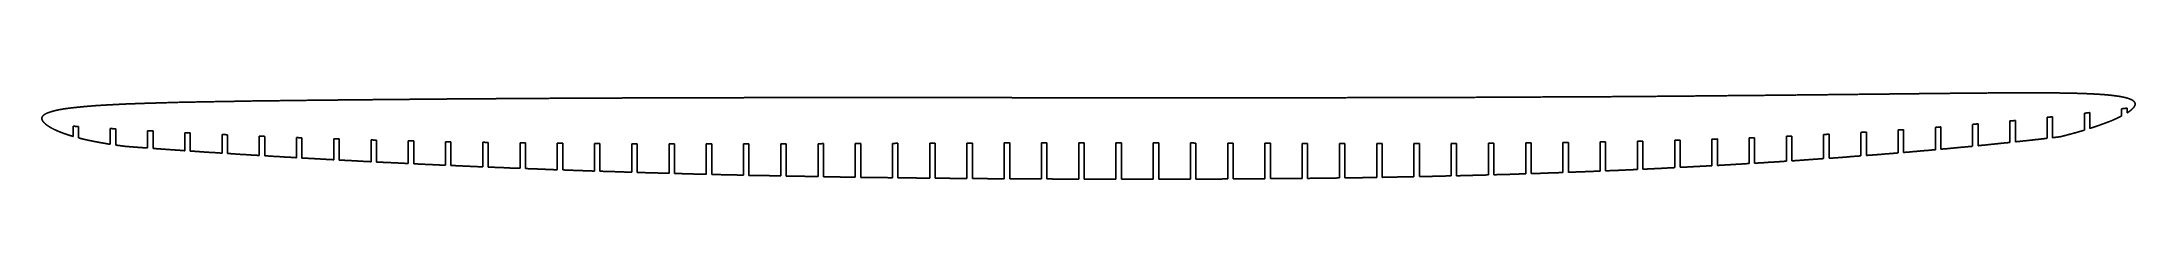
# Model space of a CAD drawing. Header units: metres. Extents: x 277 to 1739, y 2 to 62.
import ezdxf

# ---------------------------------------------------------------- set-up
doc = ezdxf.new("R2010")
doc.units = ezdxf.units.M

msp = doc.modelspace()

# ---------------------------------------------------------------- linework, layer by layer
for p, q in [((1677.1, 44.8, 182), (1677.1, 30.2, 182)), ((1680.9, 45.2, 182), (1680.9, 30.6, 182)), ((1703.1, 47.7, 182), (1703.1, 35.9, 182)), ((1706.9, 48.1, 182), (1706.9, 37.1, 182)), ((1729.1, 50.8, 182), (1729.1, 45.7, 182)), ((1732.9, 51.3, 182), (1732.9, 47.9, 182)), ((299.1, 38.6, 182), (299.1, 31.5, 182)), ((302.9, 38.4, 182), (302.9, 30.5, 182)), ((325.1, 37, 182), (325.1, 26, 182)), ((328.9, 36.8, 182), (328.9, 25.4, 182)), ((351.1, 35.5, 182), (351.1, 23.4, 182)), ((354.9, 35.3, 182), (354.9, 23.1, 182)), ((377.1, 34.1, 182), (377.1, 21.5, 182)), ((380.9, 33.9, 182), (380.9, 21.3, 182)), ((403.1, 32.8, 182), (403.1, 19.8, 182)), ((406.9, 32.7, 182), (406.9, 19.6, 182)), ((429.1, 31.7, 182), (429.1, 18.2, 182)), ((432.9, 31.5, 182), (432.9, 17.9, 182)), ((455.1, 30.7, 182), (455.1, 16.6, 182)), ((458.9, 30.5, 182), (458.9, 16.4, 182)), ((481.1, 29.8, 182), (481.1, 15.2, 182)), ((484.9, 29.7, 182), (484.9, 15, 182)), ((1443.1, 29.5, 182), (1443.1, 11, 182)), ((1446.9, 29.7, 182), (1446.9, 11.2, 182)), ((1469.1, 30.5, 182), (1469.1, 12.5, 182)), ((1472.9, 30.6, 182), (1472.9, 12.8, 182)), ((1495.1, 31.6, 182), (1495.1, 14.2, 182)), ((1498.9, 31.7, 182), (1498.9, 14.4, 182)), ((1521.1, 32.8, 182), (1521.1, 16, 182)), ((1524.9, 33, 182), (1524.9, 16.2, 182)), ((1547.1, 34.3, 182), (1547.1, 17.9, 182)), ((1550.9, 34.5, 182), (1550.9, 18.2, 182)), ((1573.1, 36, 182), (1573.1, 20, 182)), ((1576.9, 36.2, 182), (1576.9, 20.3, 182)), ((1599.1, 37.8, 182), (1599.1, 22.2, 182)), ((1602.9, 38.1, 182), (1602.9, 22.6, 182)), ((1625.1, 39.9, 182), (1625.1, 24.6, 182)), ((1628.9, 40.2, 182), (1628.9, 25, 182)), ((1651.1, 42.3, 182), (1651.1, 27.3, 182)), ((1654.9, 42.6, 182), (1654.9, 27.7, 182)), ((507.1, 29, 182), (507.1, 13.8, 182)), ((510.9, 28.9, 182), (510.9, 13.6, 182)), ((533.1, 28.4, 182), (533.1, 12.6, 182)), ((536.9, 28.3, 182), (536.9, 12.4, 182)), ((559.1, 27.8, 182), (559.1, 11.3, 182)), ((562.9, 27.7, 182), (562.9, 11.2, 182)), ((585.1, 27.4, 182), (585.1, 10.2, 182)), ((588.9, 27.3, 182), (588.9, 10.1, 182)), ((611.1, 27, 182), (611.1, 9.2, 182)), ((614.9, 27, 182), (614.9, 9, 182)), ((637.1, 26.7, 182), (637.1, 8.2, 182)), ((640.9, 26.7, 182), (640.9, 8.1, 182)), ((663.1, 26.5, 182), (663.1, 7.3, 182)), ((666.9, 26.5, 182), (666.9, 7.2, 182)), ((689.1, 26.4, 182), (689.1, 6.5, 182)), ((692.9, 26.4, 182), (692.9, 6.4, 182)), ((715.1, 26.3, 182), (715.1, 5.7, 182)), ((718.9, 26.3, 182), (718.9, 5.6, 182)), ((741.1, 26.3, 182), (741.1, 5, 182)), ((744.9, 26.3, 182), (744.9, 4.9, 182)), ((767.1, 26.3, 182), (767.1, 4.4, 182)), ((770.9, 26.3, 182), (770.9, 4.3, 182)), ((793.1, 26.4, 182), (793.1, 3.9, 182)), ((796.9, 26.4, 182), (796.9, 3.8, 182)), ((819.1, 26.4, 182), (819.1, 3.4, 182)), ((822.9, 26.5, 182), (822.9, 3.3, 182)), ((845.1, 26.5, 182), (845.1, 3, 182)), ((848.9, 26.5, 182), (848.9, 2.9, 182)), ((871.1, 26.6, 182), (871.1, 2.6, 182)), ((874.9, 26.7, 182), (874.9, 2.6, 182)), ((897.1, 26.7, 182), (897.1, 2.3, 182)), ((900.9, 26.8, 182), (900.9, 2.3, 182)), ((923.1, 26.8, 182), (923.1, 2.1, 182)), ((926.9, 26.8, 182), (926.9, 2.1, 182)), ((949.1, 26.9, 182), (949.1, 1.9, 182)), ((952.9, 26.9, 182), (952.9, 1.9, 182)), ((975.1, 27, 182), (975.1, 1.8, 182)), ((978.9, 27, 182), (978.9, 1.8, 182)), ((1001.1, 27, 182), (1001.1, 1.7, 182)), ((1004.9, 27, 182), (1004.9, 1.7, 182)), ((1027.1, 27, 182), (1027.1, 1.6, 182)), ((1030.9, 27, 182), (1030.9, 1.6, 182)), ((1053.1, 26.9, 182), (1053.1, 1.6, 182)), ((1056.9, 26.9, 182), (1056.9, 1.6, 182)), ((1079.1, 26.9, 182), (1079.1, 1.7, 182)), ((1082.9, 26.8, 182), (1082.9, 1.7, 182)), ((1105.1, 26.8, 182), (1105.1, 1.8, 182)), ((1108.9, 26.8, 182), (1108.9, 1.8, 182)), ((1131.1, 26.7, 182), (1131.1, 1.9, 182)), ((1134.9, 26.7, 182), (1134.9, 2, 182)), ((1157.1, 26.6, 182), (1157.1, 2.2, 182)), ((1160.9, 26.6, 182), (1160.9, 2.2, 182)), ((1183.1, 26.5, 182), (1183.1, 2.5, 182)), ((1186.9, 26.5, 182), (1186.9, 2.5, 182)), ((1209.1, 26.5, 182), (1209.1, 2.9, 182)), ((1212.9, 26.5, 182), (1212.9, 2.9, 182)), ((1235.1, 26.5, 182), (1235.1, 3.3, 182)), ((1238.9, 26.5, 182), (1238.9, 3.4, 182)), ((1261.1, 26.5, 182), (1261.1, 3.9, 182)), ((1264.9, 26.6, 182), (1264.9, 4, 182)), ((1287.1, 26.7, 182), (1287.1, 4.6, 182)), ((1290.9, 26.7, 182), (1290.9, 4.7, 182)), ((1313.1, 26.9, 182), (1313.1, 5.4, 182)), ((1316.9, 26.9, 182), (1316.9, 5.5, 182)), ((1339.1, 27.2, 182), (1339.1, 6.3, 182)), ((1342.9, 27.2, 182), (1342.9, 6.4, 182)), ((1365.1, 27.6, 182), (1365.1, 7.3, 182)), ((1368.9, 27.7, 182), (1368.9, 7.4, 182)), ((1391.1, 28.1, 182), (1391.1, 8.4, 182)), ((1394.9, 28.2, 182), (1394.9, 8.6, 182)), ((1417.1, 28.8, 182), (1417.1, 9.7, 182)), ((1420.9, 28.9, 182), (1420.9, 9.9, 182))]:
    msp.add_line(p, q)
for points, degree, knots in [([(1732.9, 47.9, 182), (1733.2, 48.1, 182), (1733.4, 48.2, 182), (1733.7, 48.4, 182), (1733.9, 48.5, 182), (1734.1, 48.7, 182), (1734.4, 48.9, 182), (1734.6, 49, 182), (1735.1, 49.4, 182), (1735.3, 49.6, 182), (1735.6, 49.8, 182), (1735.8, 50, 182), (1736, 50.2, 182), (1736.2, 50.4, 182), (1736.4, 50.5, 182), (1736.8, 50.9, 182), (1737, 51.2, 182), (1737.2, 51.4, 182), (1737.4, 51.6, 182), (1737.6, 51.8, 182), (1737.7, 52, 182), (1737.9, 52.2, 182), (1738.1, 52.6, 182), (1738.2, 52.8, 182), (1738.3, 53, 182), (1738.4, 53.2, 182), (1738.4, 53.3, 182), (1738.5, 53.5, 182), (1738.5, 53.7, 182), (1738.5, 54.1, 182), (1738.5, 54.3, 182), (1738.5, 54.5, 182), (1738.5, 54.7, 182), (1738.4, 54.8, 182), (1738.3, 55, 182), (1738.2, 55.2, 182), (1738, 55.6, 182), (1737.8, 55.8, 182), (1737.6, 56.1, 182), (1737.3, 56.3, 182), (1737.1, 56.4, 182), (1736.8, 56.6, 182), (1736.6, 56.8, 182), (1736.1, 57.1, 182), (1735.8, 57.2, 182), (1735.5, 57.3, 182), (1735.2, 57.5, 182), (1734.8, 57.6, 182), (1734.5, 57.8, 182), (1734.1, 57.9, 182), (1733.2, 58.2, 182), (1732.7, 58.3, 182), (1732.2, 58.5, 182), (1731.7, 58.6, 182), (1731.1, 58.7, 182), (1730.6, 58.9, 182), (1729.9, 59, 182), (1728.8, 59.2, 182), (1728.3, 59.3, 182), (1727.7, 59.4, 182), (1727.2, 59.5, 182), (1726.6, 59.6, 182), (1726, 59.7, 182), (1725.4, 59.7, 182), (1724.2, 59.9, 182), (1723.5, 60, 182), (1722.8, 60.1, 182), (1722.2, 60.2, 182), (1721.4, 60.2, 182), (1720.7, 60.3, 182), (1719.9, 60.4, 182), (1716.9, 60.7, 182), (1714.6, 60.8, 182), (1712.4, 61, 182), (1710.1, 61.1, 182), (1707.9, 61.2, 182), (1705.6, 61.3, 182), (1703.4, 61.4, 182), (1699.8, 61.5, 182), (1698.5, 61.6, 182), (1697.2, 61.6, 182), (1695.8, 61.6, 182), (1694.4, 61.7, 182), (1692.9, 61.7, 182), (1691.4, 61.7, 182), (1687.8, 61.8, 182), (1685.9, 61.8, 182), (1683.9, 61.8, 182), (1681.9, 61.9, 182), (1680, 61.9, 182), (1678, 61.9, 182), (1676, 61.9, 182), (1670.7, 61.9, 182), (1667.3, 61.9, 182), (1663.9, 61.9, 182), (1660.5, 61.9, 182), (1657.2, 61.9, 182), (1653.8, 61.9, 182), (1650.4, 61.9, 182), (1642.1, 61.9, 182), (1637.2, 61.8, 182), (1632.2, 61.8, 182), (1627.3, 61.7, 182), (1622.4, 61.7, 182), (1617.4, 61.7, 182), (1612.5, 61.6, 182), (1601.7, 61.5, 182), (1595.9, 61.4, 182), (1590.1, 61.4, 182), (1584.3, 61.3, 182), (1578.5, 61.2, 182), (1572.7, 61.2, 182), (1566.9, 61.1, 182), (1548.4, 60.9, 182), (1535.8, 60.8, 182), (1523.2, 60.6, 182), (1510.6, 60.5, 182), (1498, 60.4, 182), (1485.4, 60.2, 182), (1472.8, 60.1, 182), (1447.1, 59.9, 182), (1434.1, 59.7, 182), (1421, 59.6, 182), (1408, 59.5, 182), (1394.9, 59.4, 182), (1381.9, 59.3, 182), (1368.8, 59.2, 182), (1338.4, 59.1, 182), (1321, 59, 182), (1303.7, 58.9, 182), (1286.3, 58.8, 182), (1269, 58.7, 182), (1251.6, 58.7, 182), (1234.2, 58.6, 182), (1199.5, 58.6, 182), (1182.2, 58.5, 182), (1164.8, 58.5, 182), (1147.4, 58.5, 182), (1130.1, 58.5, 182), (1112.7, 58.5, 182), (1095.4, 58.5, 182), (1072.1, 58.5, 182), (1066.2, 58.5, 182), (1060.2, 58.5, 182), (1054.3, 58.5, 182), (1048.4, 58.5, 182), (1042.5, 58.5, 182), (1036.5, 58.5, 182), (1024.5, 58.5, 182), (1018.3, 58.5, 182), (1012.2, 58.5, 182), (1006.1, 58.5, 182), (999.9, 58.5, 182), (993.8, 58.5, 182), (987.6, 58.5, 182), (970.5, 58.5, 182), (959.5, 58.5, 182), (948.5, 58.6, 182), (937.5, 58.6, 182), (926.5, 58.6, 182), (915.5, 58.6, 182), (904.5, 58.6, 182), (874, 58.6, 182), (854.5, 58.6, 182), (835, 58.6, 182), (815.6, 58.6, 182), (796.1, 58.6, 182), (776.6, 58.6, 182), (757.1, 58.5, 182), (730.1, 58.5, 182), (722.4, 58.4, 182), (714.8, 58.4, 182), (707.2, 58.4, 182), (699.6, 58.4, 182), (692, 58.4, 182), (684.4, 58.3, 182), (667.5, 58.3, 182), (658.2, 58.2, 182), (648.9, 58.2, 182), (639.6, 58.1, 182), (630.3, 58.1, 182), (621.1, 58, 182), (611.8, 58, 182), (591.3, 57.8, 182), (580.2, 57.8, 182), (569, 57.7, 182), (557.9, 57.6, 182), (546.7, 57.5, 182), (535.6, 57.4, 182), (524.4, 57.3, 182), (502.7, 57.1, 182), (492.1, 57, 182), (481.5, 56.9, 182), (470.9, 56.8, 182), (460.3, 56.7, 182), (449.7, 56.5, 182), (439, 56.4, 182), (421.3, 56.2, 182), (414.1, 56, 182), (407, 55.9, 182), (399.8, 55.8, 182), (392.7, 55.7, 182), (385.5, 55.5, 182), (378.4, 55.4, 182), (368.5, 55.2, 182), (365.8, 55.1, 182), (363.2, 55, 182), (360.6, 54.9, 182), (358.2, 54.9, 182), (355.8, 54.8, 182), (353.5, 54.7, 182), (348.7, 54.6, 182), (346.3, 54.5, 182), (344, 54.4, 182), (341.7, 54.3, 182), (339.5, 54.3, 182), (337.4, 54.2, 182), (335.3, 54.1, 182), (330, 53.8, 182), (326.7, 53.7, 182), (323.4, 53.5, 182), (320.1, 53.3, 182), (316.7, 53.1, 182), (313.4, 52.9, 182), (310.1, 52.6, 182), (305.7, 52.2, 182), (304.6, 52.1, 182), (303.6, 52, 182), (302.6, 51.9, 182), (301.6, 51.8, 182), (300.6, 51.7, 182), (299.7, 51.6, 182), (297.8, 51.4, 182), (296.9, 51.3, 182), (296, 51.2, 182), (295.1, 51, 182), (294.2, 50.9, 182), (293.4, 50.8, 182), (292.6, 50.7, 182), (290.9, 50.4, 182), (290, 50.2, 182), (289.2, 50.1, 182), (288.3, 49.9, 182), (287.4, 49.7, 182), (286.5, 49.5, 182), (285.6, 49.3, 182), (284.4, 48.9, 182), (284.1, 48.8, 182), (283.7, 48.7, 182), (283.4, 48.6, 182), (283.1, 48.5, 182), (282.8, 48.4, 182), (282.5, 48.3, 182), (281.9, 48.1, 182), (281.6, 48, 182), (281.3, 47.9, 182), (281, 47.8, 182), (280.8, 47.7, 182), (280.5, 47.5, 182), (280.3, 47.4, 182), (279.7, 47.1, 182), (279.4, 47, 182), (279.2, 46.8, 182), (278.9, 46.6, 182), (278.7, 46.5, 182), (278.5, 46.3, 182), (278.3, 46.1, 182), (278, 45.7, 182), (277.8, 45.6, 182), (277.7, 45.4, 182), (277.6, 45.2, 182), (277.5, 45, 182), (277.4, 44.8, 182), (277.4, 44.6, 182), (277.3, 44.1, 182), (277.3, 43.9, 182), (277.3, 43.7, 182), (277.4, 43.4, 182), (277.4, 43.2, 182), (277.5, 43, 182), (277.6, 42.8, 182), (277.8, 42.4, 182), (277.9, 42.2, 182), (278.1, 42, 182), (278.2, 41.8, 182), (278.3, 41.7, 182), (278.5, 41.5, 182), (278.6, 41.3, 182), (278.9, 41, 182), (279.1, 40.8, 182), (279.3, 40.6, 182), (279.5, 40.4, 182), (279.7, 40.3, 182), (279.9, 40.1, 182), (280.1, 39.9, 182), (280.6, 39.5, 182), (280.9, 39.3, 182), (281.2, 39.1, 182), (281.5, 38.9, 182), (281.8, 38.7, 182), (282.1, 38.5, 182), (282.4, 38.3, 182), (283.4, 37.7, 182), (284, 37.3, 182), (284.6, 37, 182), (285.3, 36.7, 182), (286, 36.3, 182), (286.6, 36, 182), (287.3, 35.7, 182), (288.8, 35.1, 182), (289.7, 34.7, 182), (290.5, 34.4, 182), (291.4, 34, 182), (292.3, 33.7, 182), (293.1, 33.4, 182), (294, 33.1, 182), (295.4, 32.6, 182), (295.9, 32.5, 182), (296.5, 32.3, 182), (297, 32.1, 182), (297.5, 32, 182), (298, 31.8, 182), (298.6, 31.7, 182), (299.1, 31.5, 182)], 8, [0, 0, 0, 0, 0, 0, 0, 0, 0, 0.002525, 0.002525, 0.002525, 0.002525, 0.002525, 0.002525, 0.002525, 0.005688, 0.005688, 0.005688, 0.005688, 0.005688, 0.005688, 0.005688, 0.009138, 0.009138, 0.009138, 0.009138, 0.009138, 0.009138, 0.009138, 0.012589, 0.012589, 0.012589, 0.012589, 0.012589, 0.012589, 0.012589, 0.016014, 0.016014, 0.016014, 0.016014, 0.016014, 0.016014, 0.016014, 0.021569, 0.021569, 0.021569, 0.021569, 0.021569, 0.021569, 0.021569, 0.027035, 0.027035, 0.027035, 0.027035, 0.027035, 0.027035, 0.027035, 0.032998, 0.032998, 0.032998, 0.032998, 0.032998, 0.032998, 0.032998, 0.03747, 0.03747, 0.03747, 0.03747, 0.03747, 0.03747, 0.03747, 0.041942, 0.041942, 0.041942, 0.041942, 0.041942, 0.041942, 0.041942, 0.05465, 0.05465, 0.05465, 0.05465, 0.05465, 0.05465, 0.05465, 0.061804, 0.061804, 0.061804, 0.061804, 0.061804, 0.061804, 0.061804, 0.070775, 0.070775, 0.070775, 0.070775, 0.070775, 0.070775, 0.070775, 0.086201, 0.086201, 0.086201, 0.086201, 0.086201, 0.086201, 0.086201, 0.108725, 0.108725, 0.108725, 0.108725, 0.108725, 0.108725, 0.108725, 0.135255, 0.135255, 0.135255, 0.135255, 0.135255, 0.135255, 0.135255, 0.192803, 0.192803, 0.192803, 0.192803, 0.192803, 0.192803, 0.192803, 0.252375, 0.252375, 0.252375, 0.252375, 0.252375, 0.252375, 0.252375, 0.331602, 0.331602, 0.331602, 0.331602, 0.331602, 0.331602, 0.331602, 0.41082, 0.41082, 0.41082, 0.41082, 0.41082, 0.41082, 0.41082, 0.43787, 0.43787, 0.43787, 0.43787, 0.43787, 0.43787, 0.43787, 0.465878, 0.465878, 0.465878, 0.465878, 0.465878, 0.465878, 0.465878, 0.516112, 0.516112, 0.516112, 0.516112, 0.516112, 0.516112, 0.516112, 0.604977, 0.604977, 0.604977, 0.604977, 0.604977, 0.604977, 0.604977, 0.639743, 0.639743, 0.639743, 0.639743, 0.639743, 0.639743, 0.639743, 0.682101, 0.682101, 0.682101, 0.682101, 0.682101, 0.682101, 0.682101, 0.73299, 0.73299, 0.73299, 0.73299, 0.73299, 0.73299, 0.73299, 0.781397, 0.781397, 0.781397, 0.781397, 0.781397, 0.781397, 0.781397, 0.814047, 0.814047, 0.814047, 0.814047, 0.814047, 0.814047, 0.814047, 0.826671, 0.826671, 0.826671, 0.826671, 0.826671, 0.826671, 0.826671, 0.840698, 0.840698, 0.840698, 0.840698, 0.840698, 0.840698, 0.840698, 0.864141, 0.864141, 0.864141, 0.864141, 0.864141, 0.864141, 0.864141, 0.871968, 0.871968, 0.871968, 0.871968, 0.871968, 0.871968, 0.871968, 0.880665, 0.880665, 0.880665, 0.880665, 0.880665, 0.880665, 0.880665, 0.890799, 0.890799, 0.890799, 0.890799, 0.890799, 0.890799, 0.890799, 0.894926, 0.894926, 0.894926, 0.894926, 0.894926, 0.894926, 0.894926, 0.899642, 0.899642, 0.899642, 0.899642, 0.899642, 0.899642, 0.899642, 0.906128, 0.906128, 0.906128, 0.906128, 0.906128, 0.906128, 0.906128, 0.913202, 0.913202, 0.913202, 0.913202, 0.913202, 0.913202, 0.913202, 0.921362, 0.921362, 0.921362, 0.921362, 0.921362, 0.921362, 0.921362, 0.929084, 0.929084, 0.929084, 0.929084, 0.929084, 0.929084, 0.929084, 0.937648, 0.937648, 0.937648, 0.937648, 0.937648, 0.937648, 0.937648, 0.947069, 0.947069, 0.947069, 0.947069, 0.947069, 0.947069, 0.947069, 0.964679, 0.964679, 0.964679, 0.964679, 0.964679, 0.964679, 0.964679, 0.986763, 0.986763, 0.986763, 0.986763, 0.986763, 0.986763, 0.986763, 1, 1, 1, 1, 1, 1, 1, 1, 1]), ([(1706.9, 37.1, 182), (1708.8, 37.7, 182), (1710.8, 38.3, 182), (1712.7, 39, 182), (1714.7, 39.7, 182), (1716.6, 40.4, 182), (1718.5, 41.1, 182), (1720.4, 41.8, 182), (1723, 42.9, 182), (1723.7, 43.2, 182), (1724.4, 43.5, 182), (1725.1, 43.8, 182), (1725.8, 44.1, 182), (1726.5, 44.5, 182), (1727.2, 44.8, 182), (1728, 45.2, 182), (1728.2, 45.3, 182), (1728.3, 45.4, 182), (1728.5, 45.4, 182), (1728.6, 45.5, 182), (1728.8, 45.6, 182), (1728.9, 45.7, 182), (1729.1, 45.7, 182)], 8, [0, 0, 0, 0, 0, 0, 0, 0, 0, 0.685572, 0.685572, 0.685572, 0.685572, 0.685572, 0.685572, 0.685572, 0.943051, 0.943051, 0.943051, 0.943051, 0.943051, 0.943051, 0.943051, 1, 1, 1, 1, 1, 1, 1, 1, 1]), ([(302.9, 30.5, 182), (303.4, 30.3, 182), (304, 30.2, 182), (304.5, 30, 182), (305.1, 29.9, 182), (305.6, 29.8, 182), (306.2, 29.6, 182), (306.7, 29.5, 182), (309.4, 28.9, 182), (311.5, 28.4, 182), (313.6, 28, 182), (315.7, 27.6, 182), (317.8, 27.2, 182), (319.9, 26.9, 182), (322, 26.5, 182), (324.2, 26.1, 182), (324.3, 26.1, 182), (324.5, 26.1, 182), (324.6, 26.1, 182), (324.7, 26.1, 182), (324.8, 26.1, 182), (325, 26, 182), (325.1, 26, 182)], 8, [0, 0, 0, 0, 0, 0, 0, 0, 0, 0.199466, 0.199466, 0.199466, 0.199466, 0.199466, 0.199466, 0.199466, 0.954738, 0.954738, 0.954738, 0.954738, 0.954738, 0.954738, 0.954738, 1, 1, 1, 1, 1, 1, 1, 1, 1]), ([(1677.1, 30.2, 182), (1676, 30, 182), (1674.9, 29.9, 182), (1673.8, 29.8, 182), (1672.8, 29.7, 182), (1671.7, 29.5, 182), (1669.5, 29.3, 182), (1668.4, 29.2, 182), (1667.3, 29, 182), (1666.2, 28.9, 182), (1665.1, 28.8, 182), (1662.5, 28.5, 182), (1661, 28.4, 182), (1659.5, 28.2, 182), (1657.9, 28, 182), (1656.4, 27.9, 182), (1654.9, 27.7, 182)], 6, [0, 0, 0, 0, 0, 0, 0, 0.293853, 0.293853, 0.293853, 0.293853, 0.293853, 0.588481, 0.588481, 0.588481, 0.588481, 0.588481, 1, 1, 1, 1, 1, 1, 1]), ([(1680.9, 30.6, 182), (1681.2, 30.6, 182), (1681.5, 30.7, 182), (1681.9, 30.7, 182), (1682.2, 30.8, 182), (1682.5, 30.8, 182), (1682.8, 30.8, 182), (1683.1, 30.9, 182), (1683.6, 30.9, 182), (1683.8, 30.9, 182), (1684, 31, 182), (1684.1, 31, 182), (1684.3, 31, 182), (1684.4, 31, 182), (1684.6, 31, 182), (1684.9, 31.1, 182), (1684.9, 31.1, 182), (1685, 31.1, 182), (1685.1, 31.1, 182), (1685.2, 31.1, 182), (1685.3, 31.1, 182), (1685.4, 31.1, 182), (1685.5, 31.1, 182), (1685.6, 31.2, 182), (1685.6, 31.2, 182), (1685.7, 31.2, 182), (1685.7, 31.2, 182), (1685.8, 31.2, 182), (1685.8, 31.2, 182), (1685.9, 31.2, 182), (1685.9, 31.2, 182), (1686, 31.2, 182), (1686, 31.2, 182), (1686, 31.2, 182), (1686, 31.2, 182), (1686.1, 31.2, 182), (1686.1, 31.2, 182), (1686.1, 31.2, 182), (1686.1, 31.2, 182), (1686.1, 31.2, 182), (1686.1, 31.2, 182), (1686.1, 31.2, 182), (1686.1, 31.2, 182), (1686.1, 31.2, 182)], 8, [0, 0, 0, 0, 0, 0, 0, 0, 0, 0.472565, 0.472565, 0.472565, 0.472565, 0.472565, 0.472565, 0.472565, 0.712055, 0.712055, 0.712055, 0.712055, 0.712055, 0.712055, 0.712055, 0.839655, 0.839655, 0.839655, 0.839655, 0.839655, 0.839655, 0.839655, 0.921725, 0.921725, 0.921725, 0.921725, 0.921725, 0.921725, 0.921725, 0.960617, 0.960617, 0.960617, 0.960617, 0.960617, 0.960617, 0.960617, 1, 1, 1, 1, 1, 1, 1, 1, 1]), ([(351.1, 23.4, 182), (350, 23.5, 182), (348.9, 23.5, 182), (347.9, 23.6, 182), (346.8, 23.7, 182), (345.7, 23.8, 182), (344.6, 23.8, 182), (343, 24, 182), (342.5, 24, 182), (342, 24, 182), (341.4, 24.1, 182), (340.9, 24.1, 182), (340.4, 24.2, 182), (339.6, 24.2, 182), (339.3, 24.2, 182), (339.1, 24.3, 182), (338.8, 24.3, 182), (338.5, 24.3, 182), (338.3, 24.3, 182), (337.8, 24.4, 182), (337.7, 24.4, 182), (337.6, 24.4, 182), (337.4, 24.4, 182), (337.3, 24.4, 182), (337.2, 24.4, 182), (336.9, 24.4, 182), (336.9, 24.4, 182), (336.8, 24.4, 182), (336.7, 24.4, 182), (336.7, 24.4, 182), (336.6, 24.5, 182), (336.5, 24.5, 182), (336.5, 24.5, 182), (336.4, 24.5, 182), (336.4, 24.5, 182), (336.4, 24.5, 182), (336.4, 24.5, 182), (336.3, 24.5, 182), (336.3, 24.5, 182), (336.3, 24.5, 182), (336.3, 24.5, 182), (336.2, 24.5, 182), (336.2, 24.5, 182), (336.2, 24.5, 182), (336.2, 24.5, 182), (336.1, 24.5, 182), (336.1, 24.5, 182), (336.1, 24.5, 182), (336, 24.5, 182), (336, 24.5, 182), (336, 24.5, 182), (336, 24.5, 182), (336, 24.5, 182), (336, 24.5, 182), (336, 24.5, 182), (336, 24.5, 182)], 7, [0, 0, 0, 0, 0, 0, 0, 0, 0.489603, 0.489603, 0.489603, 0.489603, 0.489603, 0.489603, 0.729222, 0.729222, 0.729222, 0.729222, 0.729222, 0.729222, 0.851266, 0.851266, 0.851266, 0.851266, 0.851266, 0.851266, 0.91421, 0.91421, 0.91421, 0.91421, 0.91421, 0.91421, 0.947005, 0.947005, 0.947005, 0.947005, 0.947005, 0.947005, 0.95839, 0.95839, 0.95839, 0.95839, 0.95839, 0.95839, 0.966929, 0.966929, 0.966929, 0.966929, 0.966929, 0.966929, 0.981081, 0.981081, 0.981081, 0.981081, 0.981081, 0.981081, 1, 1, 1, 1, 1, 1, 1, 1]), ([(377.1, 21.5, 182), (376, 21.6, 182), (374.8, 21.7, 182), (373.7, 21.8, 182), (372.6, 21.8, 182), (370.3, 22, 182), (369.2, 22.1, 182), (368.1, 22.2, 182), (367, 22.2, 182), (364.8, 22.4, 182), (363.7, 22.5, 182), (362.6, 22.5, 182), (361.5, 22.6, 182), (359.3, 22.8, 182), (358.2, 22.9, 182), (357.1, 22.9, 182), (356, 23, 182), (354.9, 23.1, 182)], 5, [0, 0, 0, 0, 0, 0, 0.253972, 0.253972, 0.253972, 0.253972, 0.504958, 0.504958, 0.504958, 0.504958, 0.753908, 0.753908, 0.753908, 0.753908, 1, 1, 1, 1, 1, 1]), ([(403.1, 19.8, 182), (401.7, 19.9, 182), (400.3, 20, 182), (398.9, 20.1, 182), (396.1, 20.3, 182), (394.7, 20.3, 182), (393.3, 20.4, 182), (390.5, 20.6, 182), (389.2, 20.7, 182), (387.8, 20.8, 182), (385, 21, 182), (383.6, 21.1, 182), (382.3, 21.2, 182), (380.9, 21.3, 182)], 4, [0, 0, 0, 0, 0, 0.252519, 0.252519, 0.252519, 0.503376, 0.503376, 0.503376, 0.752517, 0.752517, 0.752517, 1, 1, 1, 1, 1]), ([(429.1, 18.2, 182), (427.7, 18.3, 182), (426.3, 18.3, 182), (424.9, 18.4, 182), (422.1, 18.6, 182), (420.7, 18.7, 182), (419.3, 18.8, 182), (416.6, 18.9, 182), (415.2, 19, 182), (413.8, 19.1, 182), (411, 19.3, 182), (409.7, 19.4, 182), (408.3, 19.5, 182), (406.9, 19.6, 182)], 4, [0, 0, 0, 0, 0, 0.252135, 0.252135, 0.252135, 0.502877, 0.502877, 0.502877, 0.752165, 0.752165, 0.752165, 1, 1, 1, 1, 1]), ([(455.1, 16.6, 182), (453.7, 16.7, 182), (452.3, 16.8, 182), (450.9, 16.9, 182), (448.1, 17, 182), (446.7, 17.1, 182), (445.3, 17.2, 182), (442.6, 17.4, 182), (441.2, 17.5, 182), (439.8, 17.5, 182), (437, 17.7, 182), (435.7, 17.8, 182), (434.3, 17.9, 182), (432.9, 17.9, 182)], 4, [0, 0, 0, 0, 0, 0.251813, 0.251813, 0.251813, 0.502452, 0.502452, 0.502452, 0.751858, 0.751858, 0.751858, 1, 1, 1, 1, 1]), ([(481.1, 15.2, 182), (479.7, 15.3, 182), (478.3, 15.3, 182), (476.9, 15.4, 182), (474.1, 15.6, 182), (472.7, 15.7, 182), (471.3, 15.7, 182), (468.6, 15.9, 182), (467.2, 16, 182), (465.8, 16, 182), (463, 16.2, 182), (461.7, 16.3, 182), (460.3, 16.3, 182), (458.9, 16.4, 182)], 4, [0, 0, 0, 0, 0, 0.251527, 0.251527, 0.251527, 0.502073, 0.502073, 0.502073, 0.751578, 0.751578, 0.751578, 1, 1, 1, 1, 1]), ([(507.1, 13.8, 182), (505.7, 13.9, 182), (504.3, 14, 182), (502.9, 14, 182), (500.1, 14.2, 182), (498.7, 14.3, 182), (497.4, 14.3, 182), (494.6, 14.5, 182), (493.2, 14.6, 182), (491.8, 14.6, 182), (489, 14.8, 182), (487.7, 14.8, 182), (486.3, 14.9, 182), (484.9, 15, 182)], 4, [0, 0, 0, 0, 0, 0.251278, 0.251278, 0.251278, 0.501741, 0.501741, 0.501741, 0.75133, 0.75133, 0.75133, 1, 1, 1, 1, 1]), ([(1521.1, 16, 182), (1519.7, 15.9, 182), (1518.3, 15.8, 182), (1517, 15.7, 182), (1514.2, 15.5, 182), (1512.8, 15.4, 182), (1511.4, 15.3, 182), (1508.6, 15.1, 182), (1507.3, 15, 182), (1505.9, 14.9, 182), (1503.1, 14.7, 182), (1501.7, 14.6, 182), (1500.3, 14.5, 182), (1498.9, 14.4, 182)], 4, [0, 0, 0, 0, 0, 0.248908, 0.248908, 0.248908, 0.498587, 0.498587, 0.498587, 0.748975, 0.748975, 0.748975, 1, 1, 1, 1, 1]), ([(1547.1, 17.9, 182), (1545.7, 17.8, 182), (1544.3, 17.7, 182), (1543, 17.6, 182), (1540.2, 17.4, 182), (1538.8, 17.3, 182), (1537.4, 17.1, 182), (1534.6, 16.9, 182), (1533.3, 16.8, 182), (1531.9, 16.7, 182), (1529.1, 16.5, 182), (1527.7, 16.4, 182), (1526.3, 16.3, 182), (1524.9, 16.2, 182)], 4, [0, 0, 0, 0, 0, 0.248689, 0.248689, 0.248689, 0.498294, 0.498294, 0.498294, 0.748757, 0.748757, 0.748757, 1, 1, 1, 1, 1]), ([(1573.1, 20, 182), (1571.7, 19.8, 182), (1570.3, 19.7, 182), (1569, 19.6, 182), (1566.2, 19.4, 182), (1564.8, 19.3, 182), (1563.4, 19.2, 182), (1560.7, 18.9, 182), (1559.3, 18.8, 182), (1557.9, 18.7, 182), (1555.1, 18.5, 182), (1553.7, 18.4, 182), (1552.3, 18.3, 182), (1550.9, 18.2, 182)], 4, [0, 0, 0, 0, 0, 0.248442, 0.248442, 0.248442, 0.497965, 0.497965, 0.497965, 0.748512, 0.748512, 0.748512, 1, 1, 1, 1, 1]), ([(1599.1, 22.2, 182), (1597.7, 22.1, 182), (1596.3, 22, 182), (1595, 21.8, 182), (1592.2, 21.6, 182), (1590.8, 21.5, 182), (1589.4, 21.4, 182), (1586.7, 21.1, 182), (1585.3, 21, 182), (1583.9, 20.9, 182), (1581.1, 20.6, 182), (1579.7, 20.5, 182), (1578.3, 20.4, 182), (1576.9, 20.3, 182)], 4, [0, 0, 0, 0, 0, 0.248163, 0.248163, 0.248163, 0.497599, 0.497599, 0.497599, 0.748246, 0.748246, 0.748246, 1, 1, 1, 1, 1]), ([(1625.1, 24.6, 182), (1623.7, 24.5, 182), (1622.3, 24.4, 182), (1621, 24.2, 182), (1618.2, 24, 182), (1616.8, 23.9, 182), (1615.4, 23.7, 182), (1612.7, 23.5, 182), (1611.3, 23.3, 182), (1609.9, 23.2, 182), (1607.1, 22.9, 182), (1605.7, 22.8, 182), (1604.3, 22.7, 182), (1602.9, 22.6, 182)], 4, [0, 0, 0, 0, 0, 0.24786, 0.24786, 0.24786, 0.497193, 0.497193, 0.497193, 0.747952, 0.747952, 0.747952, 1, 1, 1, 1, 1]), ([(1651.1, 27.3, 182), (1649.7, 27.1, 182), (1648.4, 27, 182), (1647, 26.9, 182), (1644.2, 26.6, 182), (1642.8, 26.4, 182), (1641.5, 26.3, 182), (1638.7, 26, 182), (1637.3, 25.9, 182), (1635.9, 25.7, 182), (1633.1, 25.4, 182), (1631.7, 25.3, 182), (1630.3, 25.2, 182), (1628.9, 25, 182)], 4, [0, 0, 0, 0, 0, 0.2475, 0.2475, 0.2475, 0.496722, 0.496722, 0.496722, 0.747619, 0.747619, 0.747619, 1, 1, 1, 1, 1]), ([(533.1, 12.6, 182), (531.7, 12.6, 182), (530.3, 12.7, 182), (528.9, 12.8, 182), (526.1, 12.9, 182), (524.7, 13, 182), (523.4, 13, 182), (520.6, 13.2, 182), (519.2, 13.2, 182), (517.8, 13.3, 182), (515, 13.4, 182), (513.7, 13.5, 182), (512.3, 13.6, 182), (510.9, 13.6, 182)], 4, [0, 0, 0, 0, 0, 0.251048, 0.251048, 0.251048, 0.501437, 0.501437, 0.501437, 0.751103, 0.751103, 0.751103, 1, 1, 1, 1, 1]), ([(559.1, 11.3, 182), (557.7, 11.4, 182), (556.3, 11.5, 182), (554.9, 11.5, 182), (552.1, 11.7, 182), (550.8, 11.7, 182), (549.4, 11.8, 182), (546.6, 11.9, 182), (545.2, 12, 182), (543.8, 12, 182), (541, 12.2, 182), (539.7, 12.2, 182), (538.3, 12.3, 182), (536.9, 12.4, 182)], 4, [0, 0, 0, 0, 0, 0.250846, 0.250846, 0.250846, 0.501163, 0.501163, 0.501163, 0.750898, 0.750898, 0.750898, 1, 1, 1, 1, 1]), ([(585.1, 10.2, 182), (583.7, 10.3, 182), (582.3, 10.3, 182), (580.9, 10.4, 182), (578.1, 10.5, 182), (576.8, 10.6, 182), (575.4, 10.6, 182), (572.6, 10.8, 182), (571.2, 10.8, 182), (569.8, 10.9, 182), (567.1, 11, 182), (565.7, 11.1, 182), (564.3, 11.1, 182), (562.9, 11.2, 182)], 4, [0, 0, 0, 0, 0, 0.250657, 0.250657, 0.250657, 0.500908, 0.500908, 0.500908, 0.750705, 0.750705, 0.750705, 1, 1, 1, 1, 1]), ([(611.1, 9.2, 182), (609.7, 9.2, 182), (608.3, 9.3, 182), (606.9, 9.3, 182), (604.2, 9.4, 182), (602.8, 9.5, 182), (601.4, 9.6, 182), (598.6, 9.7, 182), (597.2, 9.7, 182), (595.8, 9.8, 182), (593.1, 9.9, 182), (591.7, 10, 182), (590.3, 10, 182), (588.9, 10.1, 182)], 4, [0, 0, 0, 0, 0, 0.250475, 0.250475, 0.250475, 0.500656, 0.500656, 0.500656, 0.750504, 0.750504, 0.750504, 1, 1, 1, 1, 1]), ([(637.1, 8.2, 182), (635.7, 8.2, 182), (634.3, 8.3, 182), (632.9, 8.3, 182), (630.2, 8.4, 182), (628.8, 8.5, 182), (627.4, 8.6, 182), (624.6, 8.7, 182), (623.2, 8.7, 182), (621.8, 8.8, 182), (619.1, 8.9, 182), (617.7, 8.9, 182), (616.3, 9, 182), (614.9, 9, 182)], 4, [0, 0, 0, 0, 0, 0.250294, 0.250294, 0.250294, 0.500419, 0.500419, 0.500419, 0.750328, 0.750328, 0.750328, 1, 1, 1, 1, 1]), ([(663.1, 7.3, 182), (661.7, 7.3, 182), (660.3, 7.4, 182), (658.9, 7.4, 182), (656.2, 7.5, 182), (654.8, 7.6, 182), (653.4, 7.6, 182), (650.6, 7.7, 182), (649.2, 7.8, 182), (647.8, 7.8, 182), (645.1, 7.9, 182), (643.7, 8, 182), (642.3, 8, 182), (640.9, 8.1, 182)], 4, [0, 0, 0, 0, 0, 0.250143, 0.250143, 0.250143, 0.500206, 0.500206, 0.500206, 0.750165, 0.750165, 0.750165, 1, 1, 1, 1, 1]), ([(689.1, 6.5, 182), (687.7, 6.5, 182), (686.3, 6.6, 182), (684.9, 6.6, 182), (682.2, 6.7, 182), (680.8, 6.7, 182), (679.4, 6.8, 182), (676.6, 6.9, 182), (675.2, 6.9, 182), (673.8, 6.9, 182), (671.1, 7, 182), (669.7, 7.1, 182), (668.3, 7.1, 182), (666.9, 7.2, 182)], 4, [0, 0, 0, 0, 0, 0.249999, 0.249999, 0.249999, 0.500003, 0.500003, 0.500003, 0.750008, 0.750008, 0.750008, 1, 1, 1, 1, 1]), ([(715.1, 5.7, 182), (711.9, 5.8, 182), (708.7, 5.9, 182), (705.6, 6, 182), (700, 6.1, 182), (697.6, 6.2, 182), (695.3, 6.3, 182), (692.9, 6.4, 182)], 4, [0, 0, 0, 0, 0, 0.5729911, 0.5729911, 0.5729911, 0.9999755, 0.9999755, 0.9999755, 0.9999755, 0.9999755]), ([(741.1, 5, 182), (738.3, 5.1, 182), (735.5, 5.2, 182), (732.8, 5.2, 182), (727.2, 5.4, 182), (724.4, 5.5, 182), (721.7, 5.5, 182), (718.9, 5.6, 182)], 4, [0, 0, 0, 0, 0, 0.49998, 0.49998, 0.49998, 1, 1, 1, 1, 1]), ([(767.1, 4.4, 182), (764.3, 4.5, 182), (761.5, 4.6, 182), (758.8, 4.6, 182), (753.2, 4.7, 182), (750.4, 4.8, 182), (747.7, 4.9, 182), (744.9, 4.9, 182)], 4, [0, 0, 0, 0, 0, 0.499981, 0.499981, 0.499981, 1, 1, 1, 1, 1]), ([(793.1, 3.9, 182), (790.3, 3.9, 182), (787.6, 4, 182), (784.8, 4.1, 182), (779.2, 4.2, 182), (776.4, 4.2, 182), (773.7, 4.3, 182), (770.9, 4.3, 182)], 4, [0, 0, 0, 0, 0, 0.499995, 0.499995, 0.499995, 1, 1, 1, 1, 1]), ([(819.1, 3.4, 182), (816.3, 3.5, 182), (813.5, 3.5, 182), (810.8, 3.6, 182), (805.2, 3.7, 182), (802.4, 3.7, 182), (799.7, 3.8, 182), (796.9, 3.8, 182)], 4, [0, 0, 0, 0, 0, 0.499983, 0.499983, 0.499983, 1, 1, 1, 1, 1]), ([(845.1, 3, 182), (842.3, 3, 182), (839.6, 3.1, 182), (836.8, 3.1, 182), (831.2, 3.2, 182), (828.4, 3.3, 182), (825.7, 3.3, 182), (822.9, 3.3, 182)], 4, [0, 0, 0, 0, 0, 0.499984, 0.499984, 0.499984, 1, 1, 1, 1, 1]), ([(871.1, 2.6, 182), (868.3, 2.7, 182), (865.5, 2.7, 182), (862.8, 2.7, 182), (857.2, 2.8, 182), (854.4, 2.9, 182), (851.7, 2.9, 182), (848.9, 2.9, 182)], 4, [0, 0, 0, 0, 0, 0.499997, 0.499997, 0.499997, 1, 1, 1, 1, 1]), ([(1027.1, 1.6, 182), (1024.3, 1.6, 182), (1021.5, 1.6, 182), (1018.7, 1.6, 182), (1013.2, 1.6, 182), (1010.4, 1.6, 182), (1007.7, 1.7, 182), (1004.9, 1.7, 182)], 4, [0, 0, 0, 0, 0, 0.504004, 0.504004, 0.504004, 1, 1, 1, 1, 1]), ([(1183.1, 2.5, 182), (1180.3, 2.4, 182), (1177.6, 2.4, 182), (1174.8, 2.4, 182), (1169.2, 2.3, 182), (1166.4, 2.3, 182), (1163.7, 2.2, 182), (1160.9, 2.2, 182)], 4, [0, 0, 0, 0, 0, 0.499991, 0.499991, 0.499991, 1, 1, 1, 1, 1]), ([(1209.1, 2.9, 182), (1206.3, 2.8, 182), (1203.6, 2.8, 182), (1200.8, 2.7, 182), (1195.2, 2.6, 182), (1192.4, 2.6, 182), (1189.7, 2.6, 182), (1186.9, 2.5, 182)], 4, [0, 0, 0, 0, 0, 0.499993, 0.499993, 0.499993, 1, 1, 1, 1, 1]), ([(1235.1, 3.3, 182), (1232.3, 3.3, 182), (1229.6, 3.2, 182), (1226.8, 3.2, 182), (1221.2, 3.1, 182), (1218.4, 3, 182), (1215.7, 3, 182), (1212.9, 2.9, 182)], 4, [0, 0, 0, 0, 0, 0.499994, 0.499994, 0.499994, 1, 1, 1, 1, 1]), ([(1261.1, 3.9, 182), (1258.3, 3.9, 182), (1255.6, 3.8, 182), (1252.8, 3.7, 182), (1247.2, 3.6, 182), (1244.4, 3.5, 182), (1241.7, 3.5, 182), (1238.9, 3.4, 182)], 4, [0, 0, 0, 0, 0, 0.499996, 0.499996, 0.499996, 1, 1, 1, 1, 1]), ([(1287.1, 4.6, 182), (1284.3, 4.5, 182), (1281.6, 4.4, 182), (1278.8, 4.4, 182), (1273.2, 4.2, 182), (1270.4, 4.1, 182), (1267.7, 4.1, 182), (1264.9, 4, 182)], 4, [0, 0, 0, 0, 0, 0.499998, 0.499998, 0.499998, 1, 1, 1, 1, 1]), ([(1313.1, 5.4, 182), (1310.3, 5.3, 182), (1307.6, 5.2, 182), (1304.8, 5.1, 182), (1299.2, 4.9, 182), (1296.4, 4.9, 182), (1293.7, 4.8, 182), (1290.9, 4.7, 182)], 4, [0, 0, 0, 0, 0, 0.500001, 0.500001, 0.500001, 1, 1, 1, 1, 1]), ([(1339.1, 6.3, 182), (1337.1, 6.2, 182), (1335.2, 6.1, 182), (1333.2, 6.1, 182), (1327.6, 5.9, 182), (1324.1, 5.7, 182), (1320.5, 5.6, 182), (1316.9, 5.5, 182)], 4, [0, 0, 0, 0, 0, 0.355015, 0.355015, 0.355015, 1, 1, 1, 1, 1]), ([(1365.1, 7.3, 182), (1363.7, 7.2, 182), (1362.3, 7.2, 182), (1360.9, 7.1, 182), (1358.2, 7, 182), (1356.8, 6.9, 182), (1355.4, 6.9, 182), (1352.6, 6.8, 182), (1351.2, 6.7, 182), (1349.8, 6.7, 182), (1347.1, 6.6, 182), (1345.7, 6.5, 182), (1344.3, 6.5, 182), (1342.9, 6.4, 182)], 4, [0, 0, 0, 0, 0, 0.249992, 0.249992, 0.249992, 0.500008, 0.500008, 0.500008, 0.750018, 0.750018, 0.750018, 1, 1, 1, 1, 1]), ([(1391.1, 8.4, 182), (1389.7, 8.3, 182), (1388.3, 8.3, 182), (1386.9, 8.2, 182), (1384.2, 8.1, 182), (1382.8, 8, 182), (1381.4, 8, 182), (1378.6, 7.8, 182), (1377.2, 7.8, 182), (1375.8, 7.7, 182), (1373.1, 7.6, 182), (1371.7, 7.6, 182), (1370.3, 7.5, 182), (1368.9, 7.4, 182)], 4, [0, 0, 0, 0, 0, 0.249836, 0.249836, 0.249836, 0.499806, 0.499806, 0.499806, 0.749875, 0.749875, 0.749875, 1, 1, 1, 1, 1]), ([(1417.1, 9.7, 182), (1415.7, 9.6, 182), (1414.3, 9.5, 182), (1412.9, 9.5, 182), (1410.2, 9.3, 182), (1408.8, 9.2, 182), (1407.4, 9.2, 182), (1404.6, 9, 182), (1403.2, 9, 182), (1401.8, 8.9, 182), (1399.1, 8.8, 182), (1397.7, 8.7, 182), (1396.3, 8.6, 182), (1394.9, 8.6, 182)], 4, [0, 0, 0, 0, 0, 0.249667, 0.249667, 0.249667, 0.499582, 0.499582, 0.499582, 0.749708, 0.749708, 0.749708, 1, 1, 1, 1, 1]), ([(1443.1, 11, 182), (1441.7, 11, 182), (1440.3, 10.9, 182), (1438.9, 10.8, 182), (1436.2, 10.7, 182), (1434.8, 10.6, 182), (1433.4, 10.5, 182), (1430.6, 10.4, 182), (1429.2, 10.3, 182), (1427.8, 10.2, 182), (1425.1, 10.1, 182), (1423.7, 10, 182), (1422.3, 9.9, 182), (1420.9, 9.9, 182)], 4, [0, 0, 0, 0, 0, 0.249492, 0.249492, 0.249492, 0.499352, 0.499352, 0.499352, 0.749537, 0.749537, 0.749537, 1, 1, 1, 1, 1]), ([(1469.1, 12.5, 182), (1467.7, 12.5, 182), (1466.3, 12.4, 182), (1464.9, 12.3, 182), (1462.2, 12.1, 182), (1460.8, 12, 182), (1459.4, 12, 182), (1456.6, 11.8, 182), (1455.2, 11.7, 182), (1453.9, 11.6, 182), (1451.1, 11.5, 182), (1449.7, 11.4, 182), (1448.3, 11.3, 182), (1446.9, 11.2, 182)], 4, [0, 0, 0, 0, 0, 0.249315, 0.249315, 0.249315, 0.499115, 0.499115, 0.499115, 0.74936, 0.74936, 0.74936, 1, 1, 1, 1, 1]), ([(1495.1, 14.2, 182), (1493.7, 14.1, 182), (1492.3, 14, 182), (1491, 13.9, 182), (1488.2, 13.7, 182), (1486.8, 13.6, 182), (1485.4, 13.6, 182), (1482.6, 13.4, 182), (1481.2, 13.3, 182), (1479.9, 13.2, 182), (1477.1, 13, 182), (1475.7, 12.9, 182), (1474.3, 12.9, 182), (1472.9, 12.8, 182)], 4, [0, 0, 0, 0, 0, 0.249112, 0.249112, 0.249112, 0.498858, 0.498858, 0.498858, 0.749176, 0.749176, 0.749176, 1, 1, 1, 1, 1])]:
    msp.add_open_spline(points, degree=degree, knots=knots)
for points, degree in [([(1677.1, 44.8, 182), (1678.1, 44.9, 182), (1679, 45, 182), (1680, 45.1, 182), (1680.9, 45.2, 182)], 4), ([(1703.1, 47.7, 182), (1704.1, 47.8, 182), (1705, 47.9, 182), (1706, 48, 182), (1706.9, 48.1, 182)], 4), ([(1729.1, 50.8, 182), (1730.1, 50.9, 182), (1731, 51, 182), (1732, 51.1, 182), (1732.9, 51.3, 182)], 4), ([(299.1, 38.6, 182), (300, 38.6, 182), (301, 38.5, 182), (301.9, 38.4, 182), (302.9, 38.4, 182)], 4), ([(325.1, 37, 182), (326, 36.9, 182), (327, 36.9, 182), (327.9, 36.8, 182), (328.9, 36.8, 182)], 4), ([(351.1, 35.5, 182), (352, 35.4, 182), (353, 35.4, 182), (353.9, 35.3, 182), (354.9, 35.3, 182)], 4), ([(377.1, 34.1, 182), (378, 34, 182), (379, 34, 182), (379.9, 33.9, 182), (380.9, 33.9, 182)], 4), ([(403.1, 32.8, 182), (404, 32.8, 182), (405, 32.7, 182), (405.9, 32.7, 182), (406.9, 32.7, 182)], 4), ([(429.1, 31.7, 182), (430, 31.7, 182), (431, 31.6, 182), (431.9, 31.6, 182), (432.9, 31.5, 182)], 4), ([(455.1, 30.7, 182), (456, 30.6, 182), (457, 30.6, 182), (457.9, 30.6, 182), (458.9, 30.5, 182)], 4), ([(481.1, 29.8, 182), (482, 29.8, 182), (483, 29.7, 182), (483.9, 29.7, 182), (484.9, 29.7, 182)], 4), ([(1443.1, 29.5, 182), (1444.1, 29.6, 182), (1445, 29.6, 182), (1446, 29.6, 182), (1446.9, 29.7, 182)], 4), ([(1469.1, 30.5, 182), (1470.1, 30.5, 182), (1471, 30.6, 182), (1472, 30.6, 182), (1472.9, 30.6, 182)], 4), ([(1495.1, 31.6, 182), (1496.1, 31.6, 182), (1497, 31.7, 182), (1498, 31.7, 182), (1498.9, 31.7, 182)], 4), ([(1521.1, 32.8, 182), (1522.1, 32.9, 182), (1523, 32.9, 182), (1524, 33, 182), (1524.9, 33, 182)], 4), ([(1547.1, 34.3, 182), (1548.1, 34.4, 182), (1549, 34.4, 182), (1550, 34.5, 182), (1550.9, 34.5, 182)], 4), ([(1573.1, 36, 182), (1574.1, 36, 182), (1575, 36.1, 182), (1576, 36.2, 182), (1576.9, 36.2, 182)], 4), ([(1599.1, 37.8, 182), (1600.1, 37.9, 182), (1601, 38, 182), (1602, 38, 182), (1602.9, 38.1, 182)], 4), ([(1625.1, 39.9, 182), (1626.1, 40, 182), (1627, 40.1, 182), (1628, 40.2, 182), (1628.9, 40.2, 182)], 4), ([(1651.1, 42.3, 182), (1652.1, 42.3, 182), (1653, 42.4, 182), (1654, 42.5, 182), (1654.9, 42.6, 182)], 4), ([(1686.1, 31.2, 182), (1688.3, 31.8, 182), (1690.4, 32.3, 182), (1692.5, 32.9, 182), (1694.7, 33.4, 182), (1696.8, 34, 182), (1698.9, 34.6, 182), (1701, 35.2, 182), (1703.1, 35.9, 182)], 8), ([(328.9, 25.4, 182), (329.8, 25.3, 182), (330.7, 25.2, 182), (331.6, 25.1, 182), (332.4, 25, 182), (333.3, 24.8, 182), (334.2, 24.7, 182), (335.1, 24.6, 182), (336, 24.5, 182)], 8), ([(507.1, 29, 182), (508, 29, 182), (509, 29, 182), (509.9, 28.9, 182), (510.9, 28.9, 182)], 4), ([(533.1, 28.4, 182), (534, 28.3, 182), (535, 28.3, 182), (535.9, 28.3, 182), (536.9, 28.3, 182)], 4), ([(559.1, 27.8, 182), (560, 27.8, 182), (561, 27.8, 182), (561.9, 27.8, 182), (562.9, 27.7, 182)], 4), ([(585.1, 27.4, 182), (586, 27.4, 182), (587, 27.3, 182), (587.9, 27.3, 182), (588.9, 27.3, 182)], 4), ([(611.1, 27, 182), (612, 27, 182), (613, 27, 182), (613.9, 27, 182), (614.9, 27, 182)], 4), ([(637.1, 26.7, 182), (638, 26.7, 182), (639, 26.7, 182), (639.9, 26.7, 182), (640.9, 26.7, 182)], 4), ([(663.1, 26.5, 182), (664, 26.5, 182), (665, 26.5, 182), (665.9, 26.5, 182), (666.9, 26.5, 182)], 4), ([(689.1, 26.4, 182), (690, 26.4, 182), (691, 26.4, 182), (691.9, 26.4, 182), (692.9, 26.4, 182)], 4), ([(715.1, 26.3, 182), (716, 26.3, 182), (717, 26.3, 182), (717.9, 26.3, 182), (718.9, 26.3, 182)], 4), ([(741.1, 26.3, 182), (742, 26.3, 182), (743, 26.3, 182), (743.9, 26.3, 182), (744.9, 26.3, 182)], 4), ([(767.1, 26.3, 182), (768, 26.3, 182), (769, 26.3, 182), (769.9, 26.3, 182), (770.9, 26.3, 182)], 4), ([(793.1, 26.4, 182), (794, 26.4, 182), (795, 26.4, 182), (795.9, 26.4, 182), (796.9, 26.4, 182)], 4), ([(819.1, 26.4, 182), (820, 26.4, 182), (821, 26.4, 182), (821.9, 26.4, 182), (822.9, 26.5, 182)], 4), ([(845.1, 26.5, 182), (845.9, 26.5, 182), (846.5, 26.5, 182), (847.4, 26.5, 182), (848.4, 26.5, 182), (848.9, 26.5, 182)], 5), ([(871.1, 26.6, 182), (874.9, 26.7, 182)], 1), ([(897.1, 26.7, 182), (897.9, 26.7, 182), (898.7, 26.7, 182), (899.4, 26.7, 182), (900.2, 26.8, 182), (900.9, 26.8, 182)], 5), ([(923.1, 26.8, 182), (924, 26.8, 182), (925, 26.8, 182), (925.9, 26.8, 182), (926.9, 26.8, 182)], 4), ([(949.1, 26.9, 182), (950, 26.9, 182), (951, 26.9, 182), (951.9, 26.9, 182), (952.9, 26.9, 182)], 4), ([(975.1, 27, 182), (976, 27, 182), (977, 27, 182), (977.9, 27, 182), (978.9, 27, 182)], 4), ([(1001.1, 27, 182), (1002, 27, 182), (1003, 27, 182), (1003.9, 27, 182), (1004.9, 27, 182)], 4), ([(1027.1, 27, 182), (1028, 27, 182), (1029, 27, 182), (1030, 27, 182), (1030.9, 27, 182)], 4), ([(1053.1, 26.9, 182), (1054, 26.9, 182), (1055, 26.9, 182), (1056, 26.9, 182), (1056.9, 26.9, 182)], 4), ([(1079.1, 26.9, 182), (1080.1, 26.9, 182), (1081, 26.9, 182), (1082, 26.9, 182), (1082.9, 26.8, 182)], 4), ([(1105.1, 26.8, 182), (1106.1, 26.8, 182), (1107, 26.8, 182), (1108, 26.8, 182), (1108.9, 26.8, 182)], 4), ([(1131.1, 26.7, 182), (1131.9, 26.7, 182), (1132.7, 26.7, 182), (1133.5, 26.7, 182), (1134.3, 26.7, 182), (1134.9, 26.7, 182)], 5), ([(1157.1, 26.6, 182), (1158.1, 26.6, 182), (1159, 26.6, 182), (1160, 26.6, 182), (1160.9, 26.6, 182)], 4), ([(1183.1, 26.5, 182), (1184.1, 26.5, 182), (1185, 26.5, 182), (1186, 26.5, 182), (1186.9, 26.5, 182)], 4), ([(1209.1, 26.5, 182), (1210.1, 26.5, 182), (1211, 26.5, 182), (1212, 26.5, 182), (1212.9, 26.5, 182)], 4), ([(1235.1, 26.5, 182), (1236.1, 26.5, 182), (1237, 26.5, 182), (1238, 26.5, 182), (1238.9, 26.5, 182)], 4), ([(1261.1, 26.5, 182), (1262.1, 26.6, 182), (1263, 26.6, 182), (1264, 26.6, 182), (1264.9, 26.6, 182)], 4), ([(1287.1, 26.7, 182), (1288.1, 26.7, 182), (1289, 26.7, 182), (1290, 26.7, 182), (1290.9, 26.7, 182)], 4), ([(1313.1, 26.9, 182), (1314.1, 26.9, 182), (1315, 26.9, 182), (1316, 26.9, 182), (1316.9, 26.9, 182)], 4), ([(1339.1, 27.2, 182), (1340.1, 27.2, 182), (1341, 27.2, 182), (1342, 27.2, 182), (1342.9, 27.2, 182)], 4), ([(1365.1, 27.6, 182), (1366.1, 27.6, 182), (1367, 27.6, 182), (1368, 27.6, 182), (1368.9, 27.7, 182)], 4), ([(1391.1, 28.1, 182), (1392.1, 28.1, 182), (1393, 28.2, 182), (1394, 28.2, 182), (1394.9, 28.2, 182)], 4), ([(1417.1, 28.8, 182), (1418.1, 28.8, 182), (1419, 28.8, 182), (1420, 28.8, 182), (1420.9, 28.9, 182)], 4), ([(897.1, 2.3, 182), (891.5, 2.4, 182), (886, 2.5, 182), (880.4, 2.5, 182), (874.9, 2.6, 182)], 4), ([(923.1, 2.1, 182), (917.6, 2.1, 182), (912, 2.2, 182), (906.5, 2.3, 182), (900.9, 2.3, 182)], 4), ([(949.1, 1.9, 182), (943.5, 1.9, 182), (938, 2, 182), (932.4, 2, 182), (926.9, 2.1, 182)], 4), ([(975.1, 1.8, 182), (969.5, 1.8, 182), (964, 1.8, 182), (958.4, 1.9, 182), (952.9, 1.9, 182)], 4), ([(1001.1, 1.7, 182), (995.5, 1.7, 182), (990, 1.7, 182), (984.4, 1.7, 182), (978.9, 1.8, 182)], 4), ([(1053.1, 1.6, 182), (1047.5, 1.6, 182), (1042, 1.6, 182), (1036.4, 1.6, 182), (1030.9, 1.6, 182)], 4), ([(1079.1, 1.7, 182), (1073.5, 1.6, 182), (1068, 1.6, 182), (1062.4, 1.6, 182), (1056.9, 1.6, 182)], 4), ([(1105.1, 1.8, 182), (1099.6, 1.7, 182), (1094, 1.7, 182), (1088.4, 1.7, 182), (1082.9, 1.7, 182)], 4), ([(1131.1, 1.9, 182), (1125.5, 1.9, 182), (1120, 1.8, 182), (1114.4, 1.8, 182), (1108.9, 1.8, 182)], 4), ([(1157.1, 2.2, 182), (1151.5, 2.1, 182), (1146, 2, 182), (1140.4, 2, 182), (1134.9, 2, 182)], 4)]:
    msp.add_open_spline(points, degree=degree)

doc.saveas('drawing.dxf')
